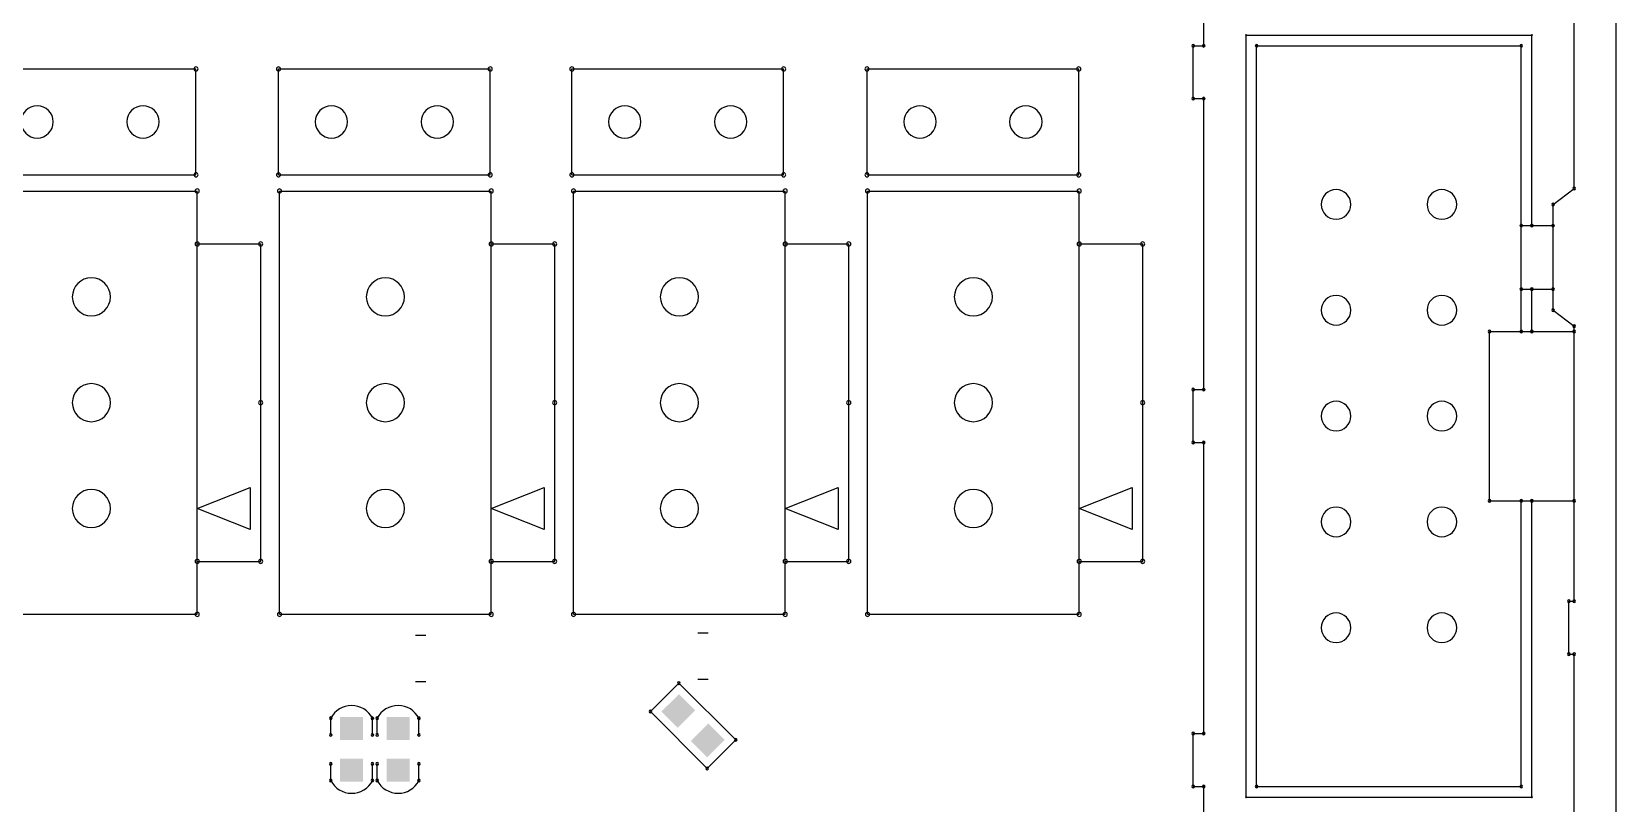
# Model space of a CAD drawing. Header units: millimetres. Extents: x 83 to 218, y 47 to 157.
# Drawn here: x 179.9 to 217.93, y 84.4 to 102.92 of the extents above; entities that cross this region are included whole.
import ezdxf

# ---------------------------------------------------------------- set-up
doc = ezdxf.new("R2010")
doc.units = ezdxf.units.MM
for name, color, linetype in [('KeepOutLayer', 6, 'Continuous'), ('TopOverlay', 2, 'Continuous'), ('TopSolder', 216, 'Continuous')]:
    doc.layers.add(name, color=color, linetype=linetype)

msp = doc.modelspace()

# ---------------------------------------------------------------- linework, layer by layer
at = {"layer": 'KeepOutLayer'}
msp.add_line((217.926, 53.718), (217.926, 137.718), dxfattribs=at)
at = {"layer": 'TopOverlay'}
for p, q in [((208.026, 102.581), (208.026, 103.851)), ((216.916, 99.152), (216.916, 103.851)), ((209.042, 102.835), (215.9, 102.835)), ((209.042, 84.547), (209.042, 102.835)), ((215.9, 98.263), (215.9, 102.835)), ((207.772, 102.581), (208.026, 102.581)), ((207.772, 101.311), (207.772, 102.581)), ((209.296, 84.801), (209.296, 102.581)), ((209.296, 102.581), (215.646, 102.581)), ((215.646, 98.263), (215.646, 102.581)), ((178.765, 102.022), (183.845, 102.022)), ((183.845, 99.482), (183.845, 102.022)), ((185.826, 102.022), (190.906, 102.022)), ((185.826, 99.482), (185.826, 102.022)), ((190.906, 99.482), (190.906, 102.022)), ((192.866, 102.022), (197.946, 102.022)), ((192.866, 99.482), (192.866, 102.022)), ((197.946, 99.482), (197.946, 102.022)), ((199.948, 102.022), (205.028, 102.022)), ((199.948, 99.482), (199.948, 102.022)), ((205.028, 99.482), (205.028, 102.022)), ((207.772, 101.311), (208.026, 101.311)), ((208.026, 94.326), (208.026, 101.311)), ((178.765, 99.482), (183.845, 99.482)), ((185.826, 99.482), (190.906, 99.482)), ((192.866, 99.482), (197.946, 99.482)), ((199.948, 99.482), (205.028, 99.482)), ((178.796, 99.093), (183.876, 99.093)), ((183.876, 88.933), (183.876, 99.093)), ((185.85, 99.093), (190.93, 99.093)), ((185.85, 88.933), (185.85, 99.093)), ((190.93, 88.933), (190.93, 99.093)), ((192.905, 88.933), (192.905, 99.093)), ((192.905, 99.093), (197.985, 99.093)), ((197.985, 88.933), (197.985, 99.093)), ((199.959, 99.093), (205.039, 99.093)), ((199.959, 88.933), (199.959, 99.093)), ((205.039, 88.933), (205.039, 99.093)), ((216.408, 98.771), (216.916, 99.152)), ((216.408, 98.263), (216.408, 98.771)), ((215.646, 98.263), (215.9, 98.263)), ((215.646, 96.739), (215.646, 98.263)), ((215.9, 98.263), (216.408, 98.263)), ((216.408, 96.739), (216.408, 98.263)), ((183.876, 97.823), (185.4, 97.823)), ((185.4, 94.013), (185.4, 97.823)), ((190.93, 97.823), (192.454, 97.823)), ((192.454, 94.013), (192.454, 97.823)), ((197.985, 97.823), (199.509, 97.823)), ((199.509, 94.013), (199.509, 97.823)), ((205.039, 97.823), (206.563, 97.823)), ((206.563, 94.013), (206.563, 97.823)), ((215.646, 96.739), (215.9, 96.739)), ((215.646, 95.723), (215.646, 96.739)), ((215.9, 95.723), (215.9, 96.739)), ((215.9, 96.739), (216.408, 96.739)), ((216.408, 96.231), (216.408, 96.739)), ((216.408, 96.231), (216.916, 95.85)), ((216.916, 95.723), (216.916, 95.85)), ((214.884, 91.659), (214.884, 95.723)), ((214.884, 95.723), (215.646, 95.723)), ((215.646, 95.723), (215.9, 95.723)), ((215.9, 95.723), (216.916, 95.723)), ((216.916, 91.659), (216.916, 95.723)), ((207.772, 93.056), (207.772, 94.326)), ((207.772, 94.326), (208.026, 94.326)), ((185.4, 90.203), (185.4, 94.013)), ((192.454, 90.203), (192.454, 94.013)), ((199.509, 90.203), (199.509, 94.013)), ((206.563, 90.203), (206.563, 94.013)), ((207.772, 93.056), (208.026, 93.056)), ((208.026, 86.071), (208.026, 93.056)), ((183.876, 91.473), (185.146, 91.981)), ((185.146, 91.981), (185.146, 90.965)), ((190.93, 91.473), (192.2, 91.981)), ((192.2, 91.981), (192.2, 90.965)), ((197.985, 91.473), (199.255, 91.981)), ((199.255, 91.981), (199.255, 90.965)), ((205.039, 91.473), (206.309, 91.981)), ((206.309, 91.981), (206.309, 90.965)), ((214.884, 91.659), (215.646, 91.659)), ((215.646, 84.801), (215.646, 91.659)), ((215.646, 91.659), (215.9, 91.659)), ((215.9, 84.547), (215.9, 91.659)), ((215.9, 91.659), (216.916, 91.659)), ((216.916, 89.246), (216.916, 91.659)), ((185.146, 90.965), (183.876, 91.473)), ((192.2, 90.965), (190.93, 91.473)), ((199.255, 90.965), (197.985, 91.473)), ((206.309, 90.965), (205.039, 91.473)), ((183.876, 90.203), (185.4, 90.203)), ((190.93, 90.203), (192.454, 90.203)), ((197.985, 90.203), (199.509, 90.203)), ((205.039, 90.203), (206.563, 90.203)), ((216.789, 89.246), (216.916, 89.246)), ((216.789, 87.976), (216.789, 89.246)), ((178.796, 88.933), (183.876, 88.933)), ((185.85, 88.933), (190.93, 88.933)), ((192.905, 88.933), (197.985, 88.933)), ((199.959, 88.933), (205.039, 88.933)), ((189.11, 88.43), (189.364, 88.43)), ((195.884, 88.485), (196.138, 88.485)), ((216.789, 87.976), (216.916, 87.976)), ((216.916, 83.531), (216.916, 87.976)), ((189.364, 87.313), (189.11, 87.313)), ((194.749, 86.601), (195.431, 87.284)), ((195.431, 87.284), (196.796, 85.919)), ((196.138, 87.367), (195.884, 87.367)), ((187.079, 86.037), (187.079, 86.437)), ((188.079, 86.037), (188.079, 86.437)), ((188.196, 86.037), (188.196, 86.437)), ((189.196, 86.037), (189.196, 86.437)), ((194.749, 86.601), (196.114, 85.236)), ((207.772, 84.801), (207.772, 86.071)), ((207.772, 86.071), (208.026, 86.071)), ((196.114, 85.236), (196.796, 85.919)), ((187.079, 84.943), (187.079, 85.343)), ((188.079, 84.943), (188.079, 85.343)), ((188.196, 84.943), (188.196, 85.343)), ((189.196, 84.943), (189.196, 85.343)), ((207.772, 84.801), (208.026, 84.801)), ((208.026, 83.531), (208.026, 84.801)), ((209.296, 84.801), (215.646, 84.801)), ((209.042, 84.547), (215.9, 84.547))]:
    msp.add_line(p, q, dxfattribs=at)
for centre, radius, start, end in [((209.042, 102.835), 0.0127, 90, 270), ((209.042, 102.835), 0.0127, 90, 270), ((209.042, 102.835), 0.0127, 270, 90), ((209.042, 102.835), 0.0127, 270, 90), ((215.9, 102.835), 0.0127, 90, 270), ((215.9, 102.835), 0.0127, 90, 270), ((215.9, 102.835), 0.0127, 270, 90), ((215.9, 102.835), 0.0127, 270, 90), ((207.772, 102.581), 0.0317, 90, 270), ((207.772, 102.581), 0.0317, 90, 270), ((207.772, 102.581), 0.0317, 270, 90), ((207.772, 102.581), 0.0317, 270, 90), ((208.026, 102.581), 0.0317, 90, 270), ((208.026, 102.581), 0.0317, 90, 270), ((208.026, 102.581), 0.0317, 270, 90), ((208.026, 102.581), 0.0317, 270, 90), ((209.296, 102.581), 0.0317, 90, 270), ((209.296, 102.581), 0.0317, 90, 270), ((209.296, 102.581), 0.0317, 270, 90), ((209.296, 102.581), 0.0317, 270, 90), ((215.646, 102.581), 0.0317, 90, 270), ((215.646, 102.581), 0.0317, 90, 270), ((215.646, 102.581), 0.0317, 270, 90), ((215.646, 102.581), 0.0317, 270, 90), ((183.845, 102.022), 0.05, 0, 180), ((183.845, 102.022), 0.05, 0, 180), ((183.845, 102.022), 0.05, 180, 0), ((183.845, 102.022), 0.05, 180, 0), ((185.826, 102.022), 0.05, 0, 180), ((185.826, 102.022), 0.05, 0, 180), ((185.826, 102.022), 0.05, 180, 0), ((185.826, 102.022), 0.05, 180, 0), ((190.906, 102.022), 0.05, 0, 180), ((190.906, 102.022), 0.05, 0, 180), ((190.906, 102.022), 0.05, 180, 0), ((190.906, 102.022), 0.05, 180, 0), ((192.866, 102.022), 0.05, 0, 180), ((192.866, 102.022), 0.05, 0, 180), ((192.866, 102.022), 0.05, 180, 0), ((192.866, 102.022), 0.05, 180, 0), ((197.946, 102.022), 0.05, 0, 180), ((197.946, 102.022), 0.05, 0, 180), ((197.946, 102.022), 0.05, 180, 0), ((197.946, 102.022), 0.05, 180, 0), ((199.948, 102.022), 0.05, 0, 180), ((199.948, 102.022), 0.05, 0, 180), ((199.948, 102.022), 0.05, 180, 0), ((199.948, 102.022), 0.05, 180, 0), ((205.028, 102.022), 0.05, 0, 180), ((205.028, 102.022), 0.05, 0, 180), ((205.028, 102.022), 0.05, 180, 0), ((205.028, 102.022), 0.05, 180, 0), ((207.772, 101.311), 0.0317, 90, 270), ((207.772, 101.311), 0.0317, 90, 270), ((207.772, 101.311), 0.0317, 270, 90), ((207.772, 101.311), 0.0317, 270, 90), ((208.026, 101.311), 0.0317, 90, 270), ((208.026, 101.311), 0.0317, 90, 270), ((208.026, 101.311), 0.0317, 270, 90), ((208.026, 101.311), 0.0317, 270, 90), ((183.845, 99.482), 0.05, 0, 180), ((183.845, 99.482), 0.05, 0, 180), ((183.845, 99.482), 0.05, 180, 0), ((183.845, 99.482), 0.05, 180, 0), ((185.826, 99.482), 0.05, 0, 180), ((185.826, 99.482), 0.05, 0, 180), ((185.826, 99.482), 0.05, 180, 0), ((185.826, 99.482), 0.05, 180, 0), ((190.906, 99.482), 0.05, 0, 180), ((190.906, 99.482), 0.05, 0, 180), ((190.906, 99.482), 0.05, 180, 0), ((190.906, 99.482), 0.05, 180, 0), ((192.866, 99.482), 0.05, 0, 180), ((192.866, 99.482), 0.05, 0, 180), ((192.866, 99.482), 0.05, 180, 0), ((192.866, 99.482), 0.05, 180, 0), ((197.946, 99.482), 0.05, 0, 180), ((197.946, 99.482), 0.05, 0, 180), ((197.946, 99.482), 0.05, 180, 0), ((197.946, 99.482), 0.05, 180, 0), ((199.948, 99.482), 0.05, 0, 180), ((199.948, 99.482), 0.05, 0, 180), ((199.948, 99.482), 0.05, 180, 0), ((199.948, 99.482), 0.05, 180, 0), ((205.028, 99.482), 0.05, 0, 180), ((205.028, 99.482), 0.05, 0, 180), ((205.028, 99.482), 0.05, 180, 0), ((205.028, 99.482), 0.05, 180, 0), ((183.876, 99.093), 0.05, 90, 270), ((183.876, 99.093), 0.05, 90, 270), ((183.876, 99.093), 0.05, 270, 90), ((183.876, 99.093), 0.05, 270, 90), ((185.85, 99.093), 0.05, 90, 270), ((185.85, 99.093), 0.05, 90, 270), ((185.85, 99.093), 0.05, 270, 90), ((185.85, 99.093), 0.05, 270, 90), ((190.93, 99.093), 0.05, 90, 270), ((190.93, 99.093), 0.05, 90, 270), ((190.93, 99.093), 0.05, 270, 90), ((190.93, 99.093), 0.05, 270, 90), ((192.905, 99.093), 0.05, 90, 270), ((192.905, 99.093), 0.05, 90, 270), ((192.905, 99.093), 0.05, 270, 90), ((192.905, 99.093), 0.05, 270, 90), ((197.985, 99.093), 0.05, 90, 270), ((197.985, 99.093), 0.05, 90, 270), ((197.985, 99.093), 0.05, 270, 90), ((197.985, 99.093), 0.05, 270, 90), ((199.959, 99.093), 0.05, 90, 270), ((199.959, 99.093), 0.05, 90, 270), ((199.959, 99.093), 0.05, 270, 90), ((199.959, 99.093), 0.05, 270, 90), ((205.039, 99.093), 0.05, 90, 270), ((205.039, 99.093), 0.05, 90, 270), ((205.039, 99.093), 0.05, 270, 90), ((205.039, 99.093), 0.05, 270, 90), ((216.916, 99.152), 0.0317, 90, 270), ((216.916, 99.152), 0.0317, 90, 270), ((216.916, 99.152), 0.0317, 270, 90), ((216.916, 99.152), 0.0317, 270, 90), ((216.408, 98.771), 0.0317, 90, 270), ((216.408, 98.771), 0.0317, 90, 270), ((216.408, 98.771), 0.0317, 270, 90), ((216.408, 98.771), 0.0317, 270, 90), ((215.646, 98.263), 0.0317, 90, 270), ((215.646, 98.263), 0.0317, 90, 270), ((215.646, 98.263), 0.0317, 90, 270), ((215.646, 98.263), 0.0317, 270, 90), ((215.646, 98.263), 0.0317, 270, 90), ((215.646, 98.263), 0.0317, 270, 90), ((215.9, 98.263), 0.0317, 90, 270), ((215.9, 98.263), 0.0317, 90, 270), ((215.9, 98.263), 0.0127, 90, 270), ((215.9, 98.263), 0.0317, 270, 90), ((215.9, 98.263), 0.0317, 270, 90), ((215.9, 98.263), 0.0127, 270, 90), ((216.408, 98.263), 0.0317, 90, 270), ((216.408, 98.263), 0.0317, 90, 270), ((216.408, 98.263), 0.0317, 90, 270), ((216.408, 98.263), 0.0317, 270, 90), ((216.408, 98.263), 0.0317, 270, 90), ((216.408, 98.263), 0.0317, 270, 90), ((183.876, 97.823), 0.05, 90, 270), ((183.876, 97.823), 0.05, 270, 90), ((185.4, 97.823), 0.05, 90, 270), ((185.4, 97.823), 0.05, 90, 270), ((185.4, 97.823), 0.05, 270, 90), ((185.4, 97.823), 0.05, 270, 90), ((190.93, 97.823), 0.05, 90, 270), ((190.93, 97.823), 0.05, 270, 90), ((192.454, 97.823), 0.05, 90, 270), ((192.454, 97.823), 0.05, 90, 270), ((192.454, 97.823), 0.05, 270, 90), ((192.454, 97.823), 0.05, 270, 90), ((197.985, 97.823), 0.05, 90, 270), ((197.985, 97.823), 0.05, 270, 90), ((199.509, 97.823), 0.05, 90, 270), ((199.509, 97.823), 0.05, 90, 270), ((199.509, 97.823), 0.05, 270, 90), ((199.509, 97.823), 0.05, 270, 90), ((205.039, 97.823), 0.05, 90, 270), ((205.039, 97.823), 0.05, 270, 90), ((206.563, 97.823), 0.05, 90, 270), ((206.563, 97.823), 0.05, 90, 270), ((206.563, 97.823), 0.05, 270, 90), ((206.563, 97.823), 0.05, 270, 90), ((215.646, 96.739), 0.0317, 90, 270), ((215.646, 96.739), 0.0317, 90, 270), ((215.646, 96.739), 0.0317, 90, 270), ((215.646, 96.739), 0.0317, 270, 90), ((215.646, 96.739), 0.0317, 270, 90), ((215.646, 96.739), 0.0317, 270, 90), ((215.9, 96.739), 0.0317, 90, 270), ((215.9, 96.739), 0.0317, 90, 270), ((215.9, 96.739), 0.0127, 90, 270), ((215.9, 96.739), 0.0317, 270, 90), ((215.9, 96.739), 0.0317, 270, 90), ((215.9, 96.739), 0.0127, 270, 90), ((216.408, 96.739), 0.0317, 90, 270), ((216.408, 96.739), 0.0317, 90, 270), ((216.408, 96.739), 0.0317, 90, 270), ((216.408, 96.739), 0.0317, 270, 90), ((216.408, 96.739), 0.0317, 270, 90), ((216.408, 96.739), 0.0317, 270, 90), ((216.408, 96.231), 0.0317, 90, 270), ((216.408, 96.231), 0.0317, 90, 270), ((216.408, 96.231), 0.0318, 270, 90), ((216.408, 96.231), 0.0318, 270, 90), ((216.916, 95.85), 0.0317, 90, 270), ((216.916, 95.85), 0.0317, 90, 270), ((216.916, 95.85), 0.0317, 270, 90), ((216.916, 95.85), 0.0317, 270, 90), ((214.884, 95.723), 0.0318, 90, 270), ((214.884, 95.723), 0.0318, 90, 270), ((214.884, 95.723), 0.0317, 270, 90), ((214.884, 95.723), 0.0317, 270, 90), ((215.646, 95.723), 0.0318, 90, 270), ((215.646, 95.723), 0.0318, 90, 270), ((215.646, 95.723), 0.0318, 90, 270), ((215.646, 95.723), 0.0317, 270, 90), ((215.646, 95.723), 0.0317, 270, 90), ((215.646, 95.723), 0.0317, 270, 90), ((215.9, 95.723), 0.0318, 90, 270), ((215.9, 95.723), 0.0318, 90, 270), ((215.9, 95.723), 0.0127, 90, 270), ((215.9, 95.723), 0.0317, 270, 90), ((215.9, 95.723), 0.0317, 270, 90), ((215.9, 95.723), 0.0127, 270, 90), ((216.916, 95.723), 0.0318, 90, 270), ((216.916, 95.723), 0.0318, 90, 270), ((216.916, 95.723), 0.0318, 90, 270), ((216.916, 95.723), 0.0317, 270, 90), ((216.916, 95.723), 0.0317, 270, 90), ((216.916, 95.723), 0.0317, 270, 90), ((207.772, 94.326), 0.0317, 90, 270), ((207.772, 94.326), 0.0317, 90, 270), ((207.772, 94.326), 0.0317, 270, 90), ((207.772, 94.326), 0.0317, 270, 90), ((208.026, 94.326), 0.0317, 90, 270), ((208.026, 94.326), 0.0317, 90, 270), ((208.026, 94.326), 0.0317, 270, 90), ((208.026, 94.326), 0.0317, 270, 90), ((185.4, 94.013), 0.05, 90, 270), ((185.4, 94.013), 0.05, 90, 270), ((185.4, 94.013), 0.05, 270, 90), ((185.4, 94.013), 0.05, 270, 90), ((192.454, 94.013), 0.05, 90, 270), ((192.454, 94.013), 0.05, 90, 270), ((192.454, 94.013), 0.05, 270, 90), ((192.454, 94.013), 0.05, 270, 90), ((199.509, 94.013), 0.05, 90, 270), ((199.509, 94.013), 0.05, 90, 270), ((199.509, 94.013), 0.05, 270, 90), ((199.509, 94.013), 0.05, 270, 90), ((206.563, 94.013), 0.05, 90, 270), ((206.563, 94.013), 0.05, 90, 270), ((206.563, 94.013), 0.05, 270, 90), ((206.563, 94.013), 0.05, 270, 90), ((207.772, 93.056), 0.0317, 90, 270), ((207.772, 93.056), 0.0317, 90, 270), ((207.772, 93.056), 0.0317, 270, 90), ((207.772, 93.056), 0.0317, 270, 90), ((208.026, 93.056), 0.0317, 90, 270), ((208.026, 93.056), 0.0317, 90, 270), ((208.026, 93.056), 0.0317, 270, 90), ((208.026, 93.056), 0.0317, 270, 90), ((214.884, 91.659), 0.0317, 90, 270), ((214.884, 91.659), 0.0317, 90, 270), ((214.884, 91.659), 0.0318, 270, 90), ((214.884, 91.659), 0.0318, 270, 90), ((215.646, 91.659), 0.0317, 90, 270), ((215.646, 91.659), 0.0317, 90, 270), ((215.646, 91.659), 0.0317, 90, 270), ((215.646, 91.659), 0.0318, 270, 90), ((215.646, 91.659), 0.0318, 270, 90), ((215.646, 91.659), 0.0318, 270, 90), ((215.9, 91.659), 0.0317, 90, 270), ((215.9, 91.659), 0.0317, 90, 270), ((215.9, 91.659), 0.0127, 90, 270), ((215.9, 91.659), 0.0318, 270, 90), ((215.9, 91.659), 0.0318, 270, 90), ((215.9, 91.659), 0.0127, 270, 90), ((216.916, 91.659), 0.0317, 90, 270), ((216.916, 91.659), 0.0317, 90, 270), ((216.916, 91.659), 0.0317, 90, 270), ((216.916, 91.659), 0.0318, 270, 90), ((216.916, 91.659), 0.0318, 270, 90), ((216.916, 91.659), 0.0318, 270, 90), ((183.876, 90.203), 0.05, 90, 270), ((183.876, 90.203), 0.05, 270, 90), ((185.4, 90.203), 0.05, 90, 270), ((185.4, 90.203), 0.05, 90, 270), ((185.4, 90.203), 0.05, 270, 90), ((185.4, 90.203), 0.05, 270, 90), ((190.93, 90.203), 0.05, 90, 270), ((190.93, 90.203), 0.05, 270, 90), ((192.454, 90.203), 0.05, 90, 270), ((192.454, 90.203), 0.05, 90, 270), ((192.454, 90.203), 0.05, 270, 90), ((192.454, 90.203), 0.05, 270, 90), ((197.985, 90.203), 0.05, 90, 270), ((197.985, 90.203), 0.05, 270, 90), ((199.509, 90.203), 0.05, 90, 270), ((199.509, 90.203), 0.05, 90, 270), ((199.509, 90.203), 0.05, 270, 90), ((199.509, 90.203), 0.05, 270, 90), ((205.039, 90.203), 0.05, 90, 270), ((205.039, 90.203), 0.05, 270, 90), ((206.563, 90.203), 0.05, 90, 270), ((206.563, 90.203), 0.05, 90, 270), ((206.563, 90.203), 0.05, 270, 90), ((206.563, 90.203), 0.05, 270, 90), ((183.876, 88.933), 0.05, 90, 270), ((183.876, 88.933), 0.05, 90, 270), ((183.876, 88.933), 0.05, 270, 90), ((183.876, 88.933), 0.05, 270, 90), ((185.85, 88.933), 0.05, 90, 270), ((185.85, 88.933), 0.05, 90, 270), ((185.85, 88.933), 0.05, 270, 90), ((185.85, 88.933), 0.05, 270, 90), ((190.93, 88.933), 0.05, 90, 270), ((190.93, 88.933), 0.05, 90, 270), ((190.93, 88.933), 0.05, 270, 90), ((190.93, 88.933), 0.05, 270, 90), ((192.905, 88.933), 0.05, 90, 270), ((192.905, 88.933), 0.05, 90, 270), ((192.905, 88.933), 0.05, 270, 90), ((192.905, 88.933), 0.05, 270, 90), ((197.985, 88.933), 0.05, 90, 270), ((197.985, 88.933), 0.05, 90, 270), ((197.985, 88.933), 0.05, 270, 90), ((197.985, 88.933), 0.05, 270, 90), ((199.959, 88.933), 0.05, 90, 270), ((199.959, 88.933), 0.05, 90, 270), ((199.959, 88.933), 0.05, 270, 90), ((199.959, 88.933), 0.05, 270, 90), ((205.039, 88.933), 0.05, 90, 270), ((205.039, 88.933), 0.05, 90, 270), ((205.039, 88.933), 0.05, 270, 90), ((205.039, 88.933), 0.05, 270, 90), ((216.789, 89.246), 0.0317, 90, 270), ((216.789, 89.246), 0.0317, 90, 270), ((216.789, 89.246), 0.0317, 270, 90), ((216.789, 89.246), 0.0317, 270, 90), ((216.916, 89.246), 0.0317, 90, 270), ((216.916, 89.246), 0.0317, 90, 270), ((216.916, 89.246), 0.0317, 270, 90), ((216.916, 89.246), 0.0317, 270, 90), ((216.789, 87.976), 0.0317, 90, 270), ((216.789, 87.976), 0.0317, 90, 270), ((216.789, 87.976), 0.0318, 270, 90), ((216.789, 87.976), 0.0318, 270, 90), ((216.916, 87.976), 0.0317, 90, 270), ((216.916, 87.976), 0.0317, 90, 270), ((216.916, 87.976), 0.0318, 270, 90), ((216.916, 87.976), 0.0318, 270, 90), ((195.431, 87.284), 0.0317, 135, 315), ((195.431, 87.284), 0.0317, 135, 315), ((195.431, 87.284), 0.0318, 315, 135), ((195.431, 87.284), 0.0318, 315, 135), ((187.579, 86.183), 0.561, 26.8999, 152.9999), ((188.696, 86.183), 0.561, 26.8999, 152.9999), ((187.079, 86.437), 0.0317, 90, 270), ((187.079, 86.437), 0.0317, 90, 270), ((187.079, 86.437), 0.0317, 270, 90), ((187.079, 86.437), 0.0318, 270, 90), ((188.079, 86.436), 0.0317, 90, 270), ((188.079, 86.437), 0.0317, 90, 270), ((188.079, 86.436), 0.0317, 270, 90), ((188.079, 86.437), 0.0318, 270, 90), ((188.196, 86.437), 0.0317, 90, 270), ((188.196, 86.437), 0.0317, 90, 270), ((188.196, 86.437), 0.0317, 270, 90), ((188.196, 86.437), 0.0318, 270, 90), ((189.196, 86.437), 0.0317, 90, 270), ((189.196, 86.436), 0.0317, 90, 270), ((189.196, 86.436), 0.0317, 270, 90), ((189.196, 86.437), 0.0318, 270, 90), ((194.749, 86.601), 0.0317, 135, 315), ((194.749, 86.601), 0.0317, 135, 315), ((194.749, 86.601), 0.0318, 315, 135), ((194.749, 86.601), 0.0318, 315, 135), ((187.079, 86.037), 0.0317, 90, 270), ((187.079, 86.037), 0.0317, 270, 90), ((188.079, 86.037), 0.0317, 90, 270), ((188.079, 86.037), 0.0317, 270, 90), ((188.196, 86.037), 0.0317, 90, 270), ((188.196, 86.037), 0.0317, 270, 90), ((189.196, 86.037), 0.0317, 90, 270), ((189.196, 86.037), 0.0317, 270, 90), ((196.796, 85.919), 0.0318, 135, 315), ((196.796, 85.919), 0.0318, 135, 315), ((196.796, 85.919), 0.0317, 315, 135), ((196.796, 85.919), 0.0317, 315, 135), ((207.772, 86.071), 0.0317, 90, 270), ((207.772, 86.071), 0.0317, 90, 270), ((207.772, 86.071), 0.0317, 270, 90), ((207.772, 86.071), 0.0317, 270, 90), ((208.026, 86.071), 0.0317, 90, 270), ((208.026, 86.071), 0.0317, 90, 270), ((208.026, 86.071), 0.0317, 270, 90), ((208.026, 86.071), 0.0317, 270, 90), ((187.079, 85.343), 0.0317, 90, 270), ((187.079, 85.343), 0.0317, 270, 90), ((188.079, 85.343), 0.0317, 90, 270), ((188.079, 85.343), 0.0317, 270, 90), ((188.196, 85.343), 0.0317, 90, 270), ((188.196, 85.343), 0.0317, 270, 90), ((189.196, 85.343), 0.0317, 90, 270), ((189.196, 85.343), 0.0317, 270, 90), ((196.114, 85.236), 0.0318, 135, 315), ((196.114, 85.236), 0.0318, 135, 315), ((196.114, 85.236), 0.0317, 315, 135), ((196.114, 85.236), 0.0317, 315, 135), ((187.078, 84.944), 0.0317, 90, 270), ((187.079, 84.943), 0.0318, 90, 270), ((187.078, 84.944), 0.0317, 270, 90), ((187.579, 85.198), 0.561, 206.8999, 332.9999), ((187.079, 84.943), 0.0317, 270, 90), ((188.078, 84.943), 0.0317, 90, 270), ((188.079, 84.943), 0.0318, 90, 270), ((188.078, 84.943), 0.0317, 270, 90), ((188.079, 84.943), 0.0317, 270, 90), ((188.196, 84.944), 0.0317, 90, 270), ((188.196, 84.943), 0.0318, 90, 270), ((188.196, 84.944), 0.0317, 270, 90), ((188.196, 84.943), 0.0317, 270, 90), ((188.696, 85.198), 0.561, 206.8999, 332.9999), ((189.196, 84.943), 0.0317, 90, 270), ((189.196, 84.943), 0.0318, 90, 270), ((189.196, 84.943), 0.0317, 270, 90), ((189.196, 84.943), 0.0317, 270, 90), ((207.772, 84.801), 0.0317, 90, 270), ((207.772, 84.801), 0.0317, 90, 270), ((207.772, 84.801), 0.0317, 270, 90), ((207.772, 84.801), 0.0317, 270, 90), ((208.026, 84.801), 0.0317, 90, 270), ((208.026, 84.801), 0.0317, 90, 270), ((208.026, 84.801), 0.0317, 270, 90), ((208.026, 84.801), 0.0317, 270, 90), ((209.296, 84.801), 0.0317, 90, 270), ((209.296, 84.801), 0.0317, 90, 270), ((209.296, 84.801), 0.0317, 270, 90), ((209.296, 84.801), 0.0317, 270, 90), ((215.646, 84.801), 0.0317, 90, 270), ((215.646, 84.801), 0.0317, 90, 270), ((215.646, 84.801), 0.0317, 270, 90), ((215.646, 84.801), 0.0317, 270, 90), ((209.042, 84.547), 0.0127, 90, 270), ((209.042, 84.547), 0.0127, 90, 270), ((209.042, 84.547), 0.0127, 270, 90), ((209.042, 84.547), 0.0127, 270, 90), ((215.9, 84.547), 0.0127, 90, 270), ((215.9, 84.547), 0.0127, 90, 270), ((215.9, 84.547), 0.0127, 270, 90), ((215.9, 84.547), 0.0127, 270, 90)]:
    msp.add_arc(centre, radius, start, end, dxfattribs=at)
at = {"layer": 'TopSolder'}
for centre, radius, start, end in [((180.035, 100.752), 0.388, 0, 180), ((182.575, 100.752), 0.388, 0, 180), ((187.096, 100.752), 0.388, 0, 180), ((189.636, 100.752), 0.388, 0, 180), ((194.136, 100.752), 0.388, 0, 180), ((196.676, 100.752), 0.388, 0, 180), ((201.218, 100.752), 0.388, 0, 180), ((203.758, 100.752), 0.388, 0, 180), ((180.035, 100.752), 0.388, 180, 0), ((182.575, 100.752), 0.388, 180, 0), ((187.096, 100.752), 0.388, 180, 0), ((189.636, 100.752), 0.388, 180, 0), ((194.136, 100.752), 0.388, 180, 0), ((196.676, 100.752), 0.388, 180, 0), ((201.218, 100.752), 0.388, 180, 0), ((203.758, 100.752), 0.388, 180, 0), ((211.201, 98.771), 0.356, 90, 270), ((211.201, 98.771), 0.356, 270, 90), ((213.741, 98.771), 0.356, 90, 270), ((213.741, 98.771), 0.356, 270, 90), ((181.336, 96.553), 0.457, 90, 270), ((181.336, 96.553), 0.457, 270, 90), ((188.39, 96.553), 0.457, 90, 270), ((188.39, 96.553), 0.457, 270, 90), ((195.445, 96.553), 0.457, 90, 270), ((195.445, 96.553), 0.457, 270, 90), ((202.499, 96.553), 0.457, 90, 270), ((202.499, 96.553), 0.457, 270, 90), ((211.201, 96.231), 0.356, 90, 270), ((211.201, 96.231), 0.356, 270, 90), ((213.741, 96.231), 0.356, 90, 270), ((213.741, 96.231), 0.356, 270, 90), ((181.336, 94.013), 0.457, 90, 270), ((181.336, 94.013), 0.457, 270, 90), ((188.39, 94.013), 0.457, 90, 270), ((188.39, 94.013), 0.457, 270, 90), ((195.445, 94.013), 0.457, 90, 270), ((195.445, 94.013), 0.457, 270, 90), ((202.499, 94.013), 0.457, 90, 270), ((202.499, 94.013), 0.457, 270, 90), ((211.201, 93.691), 0.356, 90, 270), ((211.201, 93.691), 0.356, 270, 90), ((213.741, 93.691), 0.356, 90, 270), ((213.741, 93.691), 0.356, 270, 90), ((181.336, 91.473), 0.457, 90, 270), ((181.336, 91.473), 0.457, 270, 90), ((188.39, 91.473), 0.457, 90, 270), ((188.39, 91.473), 0.457, 270, 90), ((195.445, 91.473), 0.457, 90, 270), ((195.445, 91.473), 0.457, 270, 90), ((202.499, 91.473), 0.457, 90, 270), ((202.499, 91.473), 0.457, 270, 90), ((211.201, 91.151), 0.356, 90, 270), ((211.201, 91.151), 0.356, 270, 90), ((213.741, 91.151), 0.356, 90, 270), ((213.741, 91.151), 0.356, 270, 90), ((211.201, 88.611), 0.356, 90, 270), ((211.201, 88.611), 0.356, 270, 90), ((213.741, 88.611), 0.356, 90, 270), ((213.741, 88.611), 0.356, 270, 90)]:
    msp.add_arc(centre, radius, start, end, dxfattribs=at)
for points in [[(195.405, 86.21), (195.823, 86.628), (195.015, 86.6), (195.433, 87.017)], [(187.303, 86.465), (187.303, 85.915), (187.854, 86.465), (187.854, 85.915)], [(188.421, 86.465), (188.421, 85.915), (188.972, 86.465), (188.972, 85.915)], [(196.112, 85.503), (196.53, 85.921), (195.722, 85.892), (196.14, 86.31)], [(187.303, 85.465), (187.303, 84.915), (187.854, 85.465), (187.854, 84.915)], [(188.421, 85.465), (188.421, 84.915), (188.972, 85.465), (188.972, 84.915)]]:
    msp.add_solid(points, dxfattribs=at)

doc.saveas('drawing.dxf')
